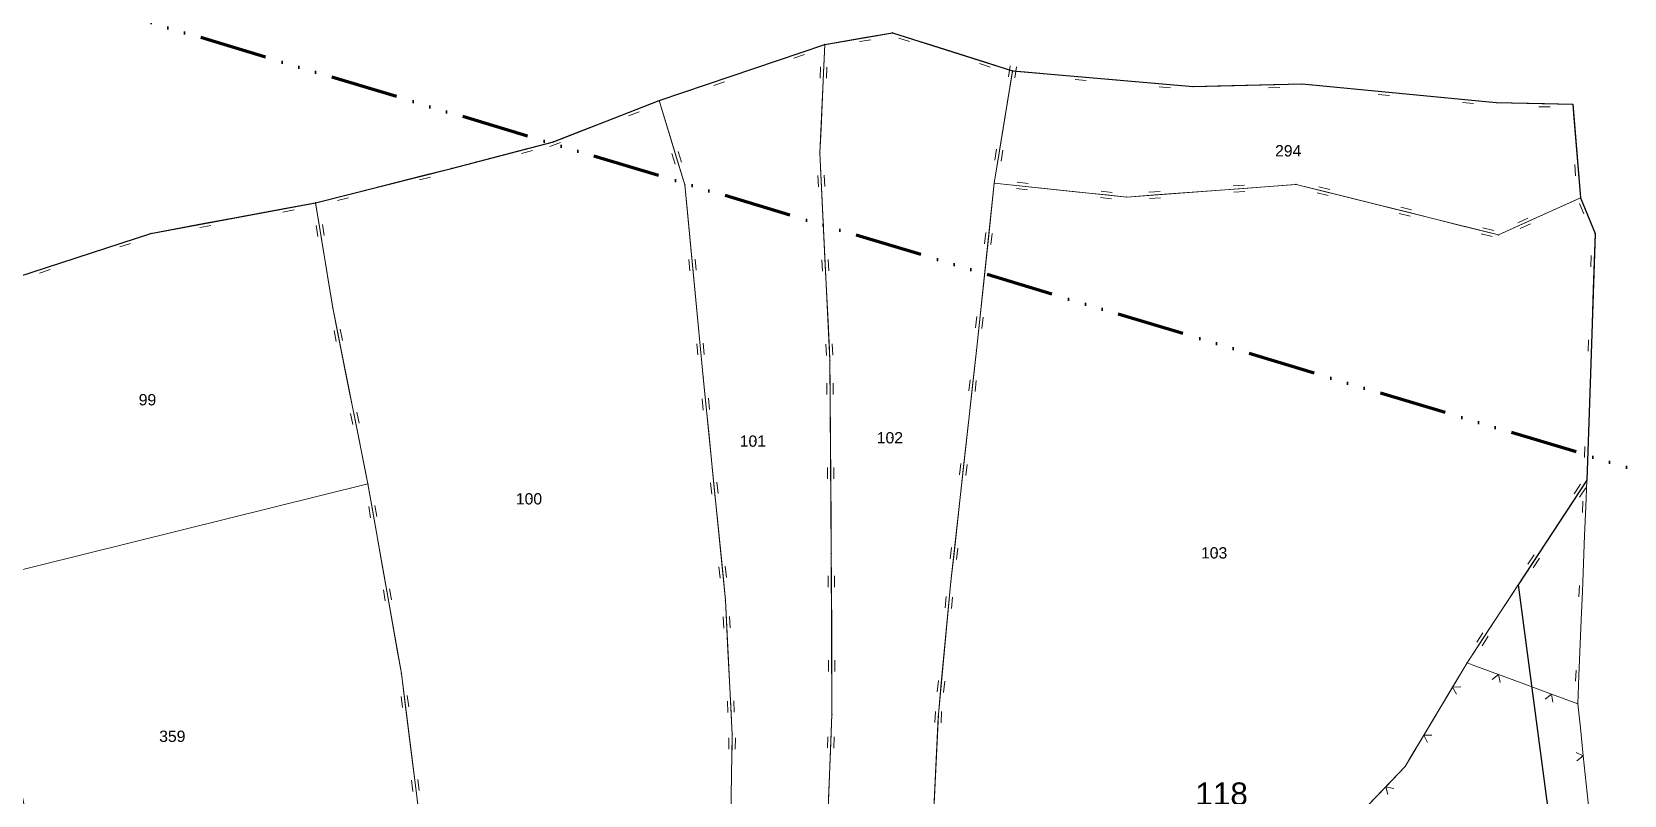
# Model space of a CAD drawing. Header units: millimetres. Extents: x 615240 to 617330, y 4151758 to 4153557.
# Drawn here: x 615602.5 to 615885.1, y 4152004.4 to 4152140 of the extents above; entities that cross this region are included whole.
import ezdxf
from ezdxf.xclip import XClip

# ---------------------------------------------------------------- set-up
doc = ezdxf.new("R2010")
doc.units = ezdxf.units.MM
doc.header["$XCLIPFRAME"] = 2
doc.linetypes.add('ACAD_ISO14W100', pattern=[24, 12, -3, 0, -3, 0, -3, 0, -3])
for name, color, linetype, lineweight in [('02_ADA_ALN_YENI', 7, 'Continuous', 30), ('02_ADA_NO_YENI', 18, 'Continuous', 0), ('03_PARSEL_ALN_ESKI', 18, 'Continuous', 0), ('03_PARSEL_ALN_YENI', 171, 'Continuous', 0), ('03_PARSEL_NO_ESKI', 5, 'Continuous', 0), ('03_PARSEL_SNR_YENI', 5, 'Continuous', 0), ('06_DETAY_SNR_KROKI', 4, 'Continuous', 0), ('07_SNRTIP_GECERLI', 30, 'Continuous', 0), ('07_SNRTIP_SABIT', 18, 'Continuous', 0), ('NOKTA_DETAY_YENI', 171, 'Continuous', 0), ('NOKTA_PARSEL_YENI', 30, 'Continuous', 0), ('TRAFO_BOLGE_TUM', 254, 'ACAD_ISO14W100', 70)]:
    doc.layers.add(name, color=color, linetype=linetype, lineweight=lineweight)
doc.styles.get("Standard").update_dxf_attribs({"font": 'Arial'})

# ---------------------------------------------------------------- blocks, each defined once
blk = doc.blocks.new('fggg')
at = {"layer": '02_ADA_ALN_YENI', "color": 252}
blk.add_polyline3d([(615599.77, 4152096.4, 0), (615623.6, 4152104.21, 0), (615652.83, 4152109.64, 0), (615676.94, 4152115.73, 0), (615695.03, 4152120.47, 0), (615713.78, 4152127.77, 0), (615713.78, 4152127.77, 0), (615743.21, 4152137.76, 0), (615755.21, 4152139.83, 0), (615776.55, 4152133.07, 0), (615808.58, 4152130.28, 0), (615827.93, 4152130.75, 0), (615862.4, 4152127.42, 0), (615875.98, 4152127.13, 0), (615877.36, 4152110.51, 0), (615879.94, 4152104.18, 0), (615879.14, 4152079.27, 0), (615878.48, 4152060.37, 0), (615866.29, 4152041.79, 0), (615879.63, 4151940.73, 0), (615914.79, 4151928.51, 0)], dxfattribs=at)
at = {"layer": '03_PARSEL_ALN_ESKI', "color": 252}
for p in [(615825.76, 4152118.87), (615623.18, 4152074.66), (615730.74, 4152067.32), (615755.06, 4152067.91), (615690.99, 4152057.07), (615812.61, 4152047.47), (615627.69, 4152014.9)]:
    blk.add_point(p, dxfattribs=at)
at = {"layer": '03_PARSEL_ALN_YENI', "color": 252}
for points in [[(615743.32, 4151989.52, 0), (615744.48, 4152018.8, 0), (615744.36, 4152047.4, 0), (615744.11, 4152081.61, 0), (615742.34, 4152118.49, 0), (615743.21, 4152137.76, 0), (615755.21, 4152139.83, 0), (615776.55, 4152133.07, 0), (615773.29, 4152113.14, 0), (615770.11, 4152083.39, 0), (615765.59, 4152042.38, 0), (615763.37, 4152018.75, 0), (615761.69, 4151983.35, 0), (615743.32, 4151989.52, 0)], [(615744.11, 4152081.61, 0), (615744.36, 4152047.4, 0), (615744.48, 4152018.8, 0), (615743.32, 4151989.52, 0), (615726.43, 4151993.63, 0), (615726.77, 4152015.17, 0), (615725.58, 4152039.05, 0), (615721.62, 4152078.69, 0), (615718.39, 4152112.85, 0), (615713.78, 4152127.77, 0), (615743.21, 4152137.76, 0), (615742.34, 4152118.49, 0), (615744.11, 4152081.61, 0)], [(615808.58, 4152130.28, 0), (615827.93, 4152130.75, 0), (615862.4, 4152127.42, 0), (615875.98, 4152127.13, 0), (615877.36, 4152110.51, 0), (615862.79, 4152103.93, 0), (615826.86, 4152112.9, 0), (615796.8, 4152110.64, 0), (615773.29, 4152113.14, 0), (615776.55, 4152133.07, 0), (615808.58, 4152130.28, 0)], [(615652.83, 4152109.64, 0), (615676.94, 4152115.73, 0), (615695.03, 4152120.47, 0), (615713.78, 4152127.77, 0), (615718.39, 4152112.85, 0), (615721.62, 4152078.69, 0), (615725.58, 4152039.05, 0), (615726.77, 4152015.17, 0), (615726.43, 4151993.63, 0), (615706.58, 4151997.22, 0), (615688.75, 4151996.06, 0), (615680.5, 4151994.83, 0), (615671.84, 4151995.68, 0), (615668.05, 4152026.02, 0), (615662.1, 4152059.72, 0), (615655.87, 4152090.98, 0), (615652.83, 4152109.64, 0)], [(615662.1, 4152059.72, 0), (615595.08, 4152043.08, 0), (615592.6, 4152063.75, 0), (615588, 4152088.43, 0), (615599.77, 4152096.4, 0), (615623.6, 4152104.21, 0), (615652.83, 4152109.64, 0), (615655.87, 4152090.98, 0), (615662.1, 4152059.72, 0)], [(615595.08, 4152043.08, 0), (615662.1, 4152059.72, 0), (615668.05, 4152026.02, 0), (615671.84, 4151995.68, 0), (615653.64, 4151994.93, 0), (615634.41, 4151994.1, 0), (615616.31, 4151993.16, 0), (615605.52, 4151990.6, 0), (615588.33, 4151985.91, 0), (615582.43, 4151981.57, 0), (615576.88, 4151968.88, 0), (615577.78, 4151956.64, 0), (615576.29, 4151951.68, 0), (615568.62, 4151964.8, 0), (615560.62, 4151976.16, 0), (615559.44, 4151981.27, 0), (615562.52, 4151985.87, 0), (615572.43, 4151987.96, 0), (615588.1, 4151991.92, 0), (615602.31, 4151996.34, 0), (615599.92, 4152008.51, 0), (615598.79, 4152013.88, 0), (615596.05, 4152034.94, 0), (615595.08, 4152043.08, 0)], [(615866.29, 4152041.79, 0), (615879.63, 4151940.73, 0), (615839.66, 4152002.65, 0), (615846.23, 4152009.54, 0), (615857.21, 4152027.95, 0), (615866.29, 4152041.79, 0)]]:
    blk.add_polyline3d(points, close=True, dxfattribs=at)
blk.add_polyline3d([(615761.69, 4151983.35, 0), (615763.37, 4152018.75, 0), (615765.59, 4152042.38, 0), (615765.59, 4152042.38, 0), (615770.11, 4152083.39, 0), (615773.29, 4152113.14, 0), (615796.8, 4152110.64, 0), (615826.86, 4152112.9, 0), (615862.79, 4152103.93, 0), (615877.36, 4152110.51, 0), (615879.94, 4152104.18, 0), (615879.14, 4152079.27, 0), (615878.48, 4152060.37, 0), (615866.29, 4152041.79, 0), (615857.21, 4152027.95, 0), (615846.23, 4152009.54, 0), (615839.66, 4152002.65, 0)], dxfattribs=at)
at = {"layer": '03_PARSEL_SNR_YENI', "color": 252}
for p, q in [((615750.28, 4152138.98, 0.95), (615743.21, 4152137.76, 0.95)), ((615755.21, 4152139.83, 0.95), (615750.28, 4152138.98, 0.95)), ((615757.49, 4152139.11, 0.95), (615755.21, 4152139.83, 0.95)), ((615758.27, 4152138.27, 0.95), (615756.36, 4152138.88, 0.95)), ((615762.25, 4152137.6, 0.95), (615757.49, 4152139.11, 0.95)), ((615738.47, 4152136.15, 0.95), (615729, 4152132.94, 0.95)), ((615739.6, 4152135.94, 0.95), (615737.71, 4152135.3, 0.95)), ((615743.21, 4152137.76, 0.95), (615738.47, 4152136.15, 0.95)), ((615743.21, 4152137.76, 0.95), (615742.98, 4152132.77, 0.95)), ((615751.36, 4152138.6, 0.95), (615749.39, 4152138.26, 0.95)), ((615771.79, 4152134.58, 0.95), (615762.25, 4152137.6, 0.95)), ((615742.47, 4152133.79, 0.95), (615742.38, 4152131.79, 0.95)), ((615743.59, 4152133.74, 0.95), (615743.5, 4152131.74, 0.95)), ((615772.57, 4152133.74, 0.95), (615770.66, 4152134.35, 0.95)), ((615776.55, 4152133.07, 0.95), (615771.79, 4152134.58, 0.95)), ((615775.81, 4152131.98, 0.95), (615776.13, 4152133.96, 0.95)), ((615776.52, 4152132.88, 0.95), (615776.55, 4152133.07, 0.95)), ((615778.7, 4152132.88, 0.95), (615776.55, 4152133.07, 0.95)), ((615776.92, 4152131.8, 0.95), (615777.24, 4152133.77, 0.95)), ((615724.27, 4152131.33, 0.95), (615714.8, 4152128.12, 0.95)), ((615725.4, 4152131.12, 0.95), (615723.5, 4152130.48, 0.95)), ((615729, 4152132.94, 0.95), (615724.27, 4152131.33, 0.95)), ((615742.98, 4152132.77, 0.95), (615742.54, 4152122.78, 0.95)), ((615775.71, 4152127.94, 0.95), (615776.52, 4152132.88, 0.95)), ((615788.66, 4152132.02, 0.95), (615778.7, 4152132.88, 0.95)), ((615789.61, 4152131.37, 0.95), (615787.62, 4152131.54, 0.95)), ((615793.64, 4152131.58, 0.95), (615788.66, 4152132.02, 0.95)), ((615803.6, 4152130.71, 0.95), (615793.64, 4152131.58, 0.95)), ((615804.55, 4152130.07, 0.95), (615802.56, 4152130.24, 0.95)), ((615808.58, 4152130.28, 0.95), (615803.6, 4152130.71, 0.95)), ((615812.94, 4152130.39, 0.95), (615808.58, 4152130.28, 0.95)), ((615822.93, 4152130.63, 0.95), (615812.94, 4152130.39, 0.95)), ((615827.93, 4152130.75, 0.95), (615822.93, 4152130.63, 0.95)), ((615832.54, 4152130.31, 0.95), (615827.93, 4152130.75, 0.95)), ((615842.49, 4152129.35, 0.95), (615832.54, 4152130.31, 0.95)), ((615713.78, 4152127.77, 0.95), (615709.12, 4152125.96, 0.95)), ((615714.8, 4152128.12, 0.95), (615713.78, 4152127.77, 0.95)), ((615713.96, 4152127.18, 0.95), (615713.78, 4152127.77, 0.95)), ((615774.1, 4152118.08, 0.95), (615775.71, 4152127.94, 0.95)), ((615823.95, 4152130.09, 0.95), (615821.95, 4152130.04, 0.95)), ((615843.43, 4152128.69, 0.95), (615841.44, 4152128.88, 0.95)), ((615847.47, 4152128.87, 0.95), (615842.49, 4152129.35, 0.95)), ((615857.42, 4152127.91, 0.95), (615847.47, 4152128.87, 0.95)), ((615858.36, 4152127.25, 0.95), (615856.37, 4152127.44, 0.95)), ((615862.4, 4152127.42, 0.95), (615857.42, 4152127.91, 0.95)), ((615870.98, 4152127.24, 0.95), (615862.4, 4152127.42, 0.95)), ((615709.12, 4152125.96, 0.95), (615699.8, 4152122.33, 0.95)), ((615710.26, 4152125.8, 0.95), (615708.39, 4152125.07, 0.95)), ((615716.91, 4152117.62, 0.95), (615713.96, 4152127.18, 0.95)), ((615871.97, 4152126.65, 0.95), (615869.97, 4152126.7, 0.95)), ((615875.98, 4152127.13, 0.95), (615870.98, 4152127.24, 0.95)), ((615876.12, 4152125.45, 0.95), (615875.98, 4152127.13, 0.95)), ((615876.95, 4152115.49, 0.95), (615876.12, 4152125.45, 0.95)), ((615699.8, 4152122.33, 0.95), (615695.14, 4152120.51, 0.95)), ((615742.54, 4152122.78, 0.95), (615742.34, 4152118.49, 0.95)), ((615690.2, 4152119.2, 0.95), (615680.52, 4152116.67, 0.95)), ((615691.31, 4152118.91, 0.95), (615689.37, 4152118.4, 0.95)), ((615695.03, 4152120.47, 0.95), (615690.2, 4152119.2, 0.95)), ((615696.28, 4152120.35, 0.95), (615694.42, 4152119.63, 0.95)), ((615695.14, 4152120.51, 0.95), (615695.03, 4152120.47, 0.95)), ((615773.38, 4152117.18, 0.95), (615773.7, 4152119.15, 0.95)), ((615774.49, 4152117, 0.95), (615774.81, 4152118.97, 0.95)), ((615680.52, 4152116.67, 0.95), (615676.94, 4152115.73, 0.95)), ((615716.67, 4152116.5, 0.95), (615716.08, 4152118.41, 0.95)), ((615718.39, 4152112.85, 0.95), (615716.91, 4152117.62, 0.95)), ((615717.75, 4152116.83, 0.95), (615717.16, 4152118.74, 0.95)), ((615742.34, 4152118.49, 0.95), (615742.58, 4152113.5, 0.95)), ((615773.29, 4152113.14, 0.95), (615774.1, 4152118.08, 0.95)), ((615876.47, 4152114.45, 0.95), (615876.31, 4152116.44, 0.95)), ((615672.09, 4152114.51, 0.95), (615662.4, 4152112.06, 0.95)), ((615673.2, 4152114.21, 0.95), (615671.26, 4152113.72, 0.95)), ((615676.94, 4152115.73, 0.95), (615672.09, 4152114.51, 0.95)), ((615741.97, 4152114.47, 0.95), (615742.07, 4152112.47, 0.95)), ((615742.58, 4152113.5, 0.95), (615743.06, 4152103.51, 0.95)), ((615743.1, 4152114.52, 0.95), (615743.19, 4152112.52, 0.95)), ((615777.33, 4152113.28, 0.95), (615779.32, 4152113.07, 0.95)), ((615877.36, 4152110.51, 0.95), (615876.95, 4152115.49, 0.95)), ((615657.55, 4152110.83, 0.95), (615652.83, 4152109.64, 0.95)), ((615658.66, 4152110.53, 0.95), (615656.72, 4152110.04, 0.95)), ((615662.4, 4152112.06, 0.95), (615657.55, 4152110.83, 0.95)), ((615718.8, 4152108.55, 0.95), (615718.39, 4152112.85, 0.95)), ((615772.24, 4152103.28, 0.95), (615773.29, 4152113.14, 0.95)), ((615773.29, 4152113.14, 0.95), (615778.26, 4152112.61, 0.95)), ((615777.21, 4152112.16, 0.95), (615779.2, 4152111.95, 0.95)), ((615778.26, 4152112.61, 0.95), (615788.21, 4152111.55, 0.95)), ((615788.21, 4152111.55, 0.95), (615793.18, 4152111.02, 0.95)), ((615792.12, 4152110.57, 0.95), (615794.11, 4152110.36, 0.95)), ((615792.24, 4152111.69, 0.95), (615794.23, 4152111.48, 0.95)), ((615793.18, 4152111.02, 0.95), (615796.8, 4152110.64, 0.95)), ((615796.8, 4152110.64, 0.95), (615801.78, 4152111.02, 0.95)), ((615800.74, 4152111.5, 0.95), (615802.74, 4152111.65, 0.95)), ((615800.83, 4152110.38, 0.95), (615802.82, 4152110.53, 0.95)), ((615801.78, 4152111.02, 0.95), (615811.75, 4152111.77, 0.95)), ((615811.75, 4152111.77, 0.95), (615816.74, 4152112.14, 0.95)), ((615815.7, 4152112.63, 0.95), (615817.69, 4152112.78, 0.95)), ((615815.78, 4152111.5, 0.95), (615817.78, 4152111.65, 0.95)), ((615816.74, 4152112.14, 0.95), (615826.71, 4152112.89, 0.95)), ((615826.71, 4152112.89, 0.95), (615826.86, 4152112.9, 0.95)), ((615826.86, 4152112.9, 0.95), (615831.71, 4152111.69, 0.95)), ((615830.61, 4152111.39, 0.95), (615832.55, 4152110.9, 0.95)), ((615830.88, 4152112.48, 0.95), (615832.82, 4152111.99, 0.95)), ((615831.71, 4152111.69, 0.95), (615841.42, 4152109.27, 0.95)), ((615876.46, 4152110.1, 0.95), (615877.36, 4152110.51, 0.95)), ((615878.05, 4152108.81, 0.95), (615877.36, 4152110.51, 0.95)), ((615647.91, 4152108.73, 0.95), (615638.08, 4152106.9, 0.95)), ((615649, 4152108.36, 0.95), (615647.03, 4152107.99, 0.95)), ((615652.83, 4152109.64, 0.95), (615647.91, 4152108.73, 0.95)), ((615652.83, 4152109.64, 0.95), (615653.63, 4152104.71, 0.95)), ((615719.74, 4152098.6, 0.95), (615718.8, 4152108.55, 0.95)), ((615841.42, 4152109.27, 0.95), (615846.27, 4152108.06, 0.95)), ((615845.16, 4152107.75, 0.95), (615847.1, 4152107.27, 0.95)), ((615845.43, 4152108.84, 0.95), (615847.37, 4152108.36, 0.95)), ((615846.27, 4152108.06, 0.95), (615855.97, 4152105.63, 0.95)), ((615867.34, 4152105.99, 0.95), (615876.46, 4152110.1, 0.95)), ((615877.91, 4152107.68, 0.95), (615877.15, 4152109.53, 0.95)), ((615879.94, 4152104.18, 0.95), (615878.05, 4152108.81, 0.95)), ((615633.17, 4152105.99, 0.95), (615623.6, 4152104.21, 0.95)), ((615634.25, 4152105.62, 0.95), (615632.28, 4152105.25, 0.95)), ((615638.08, 4152106.9, 0.95), (615633.17, 4152105.99, 0.95)), ((615652.92, 4152105.6, 0.95), (615653.24, 4152103.63, 0.95)), ((615654.03, 4152105.78, 0.95), (615654.35, 4152103.81, 0.95)), ((615855.97, 4152105.63, 0.95), (615860.82, 4152104.42, 0.95)), ((615859.99, 4152105.21, 0.95), (615861.93, 4152104.73, 0.95)), ((615862.79, 4152103.93, 0.95), (615867.34, 4152105.99, 0.95)), ((615866.2, 4152106.09, 0.95), (615868.02, 4152106.91, 0.95)), ((615866.66, 4152105.06, 0.95), (615868.49, 4152105.89, 0.95)), ((615618.85, 4152102.66, 0.95), (615609.35, 4152099.54, 0.95)), ((615619.97, 4152102.43, 0.95), (615618.07, 4152101.81, 0.95)), ((615623.6, 4152104.21, 0.95), (615618.85, 4152102.66, 0.95)), ((615653.63, 4152104.71, 0.95), (615655.24, 4152094.84, 0.95)), ((615743.06, 4152103.51, 0.95), (615743.3, 4152098.51, 0.95)), ((615771.57, 4152102.34, 0.95), (615771.78, 4152104.33, 0.95)), ((615771.71, 4152098.31, 0.95), (615772.24, 4152103.28, 0.95)), ((615772.69, 4152102.22, 0.95), (615772.9, 4152104.21, 0.95)), ((615859.71, 4152104.12, 0.95), (615861.65, 4152103.64, 0.95)), ((615860.82, 4152104.42, 0.95), (615862.79, 4152103.93, 0.95)), ((615879.78, 4152099.26, 0.95), (615879.94, 4152104.18, 0.95)), ((615609.35, 4152099.54, 0.95), (615604.59, 4152097.98, 0.95)), ((615719.27, 4152097.55, 0.95), (615719.08, 4152099.54, 0.95)), ((615720.39, 4152097.65, 0.95), (615720.2, 4152099.64, 0.95)), ((615742.69, 4152099.48, 0.95), (615742.79, 4152097.49, 0.95)), ((615743.81, 4152099.54, 0.95), (615743.91, 4152097.54, 0.95)), ((615879.18, 4152098.28, 0.95), (615879.25, 4152100.28, 0.95)), ((615879.62, 4152094.26, 0.95), (615879.78, 4152099.26, 0.95)), ((615604.59, 4152097.98, 0.95), (615599.77, 4152096.4, 0.95)), ((615605.72, 4152097.76, 0.95), (615603.82, 4152097.14, 0.95)), ((615720.21, 4152093.62, 0.95), (615719.74, 4152098.6, 0.95)), ((615743.3, 4152098.51, 0.95), (615743.78, 4152088.52, 0.95)), ((615770.64, 4152088.36, 0.95), (615771.71, 4152098.31, 0.95)), ((615655.24, 4152094.84, 0.95), (615655.87, 4152090.98, 0.95)), ((615721.15, 4152083.66, 0.95), (615720.21, 4152093.62, 0.95)), ((615879.3, 4152084.27, 0.95), (615879.62, 4152094.26, 0.95)), ((615655.87, 4152090.98, 0.95), (615656.85, 4152086.08, 0.95)), ((615743.78, 4152088.52, 0.95), (615744.02, 4152083.53, 0.95)), ((615769.98, 4152087.43, 0.95), (615770.19, 4152089.42, 0.95)), ((615770.11, 4152083.39, 0.95), (615770.64, 4152088.36, 0.95)), ((615771.1, 4152087.31, 0.95), (615771.31, 4152089.3, 0.95)), ((615656.1, 4152086.95, 0.95), (615656.5, 4152084.99, 0.95)), ((615656.85, 4152086.08, 0.95), (615658.81, 4152076.27, 0.95)), ((615657.21, 4152087.17, 0.95), (615657.6, 4152085.21, 0.95)), ((615878.7, 4152083.28, 0.95), (615878.77, 4152085.28, 0.95)), ((615720.68, 4152082.61, 0.95), (615720.5, 4152084.61, 0.95)), ((615721.62, 4152078.69, 0.95), (615721.15, 4152083.66, 0.95)), ((615721.8, 4152082.72, 0.95), (615721.62, 4152084.71, 0.95)), ((615743.41, 4152084.5, 0.95), (615743.5, 4152082.5, 0.95)), ((615744.02, 4152083.53, 0.95), (615744.11, 4152081.61, 0.95)), ((615744.53, 4152084.56, 0.95), (615744.63, 4152082.56, 0.95)), ((615769.43, 4152077.17, 0.95), (615770.11, 4152083.39, 0.95)), ((615879.14, 4152079.27, 0.95), (615879.3, 4152084.27, 0.95)), ((615744.11, 4152081.61, 0.95), (615744.15, 4152076.61, 0.95)), ((615722.1, 4152073.88, 0.95), (615721.62, 4152078.69, 0.95)), ((615743.58, 4152077.61, 0.95), (615743.59, 4152075.61, 0.95)), ((615744.15, 4152076.61, 0.95), (615744.22, 4152066.61, 0.95)), ((615744.7, 4152077.62, 0.95), (615744.72, 4152075.62, 0.95)), ((615768.76, 4152076.24, 0.95), (615768.98, 4152078.22, 0.95)), ((615768.88, 4152072.2, 0.95), (615769.43, 4152077.17, 0.95)), ((615769.87, 4152076.11, 0.95), (615770.09, 4152078.1, 0.95)), ((615879, 4152075.36, 0.95), (615879.14, 4152079.27, 0.95)), ((615658.81, 4152076.27, 0.95), (615659.78, 4152071.37, 0.95)), ((615721.64, 4152072.83, 0.95), (615721.44, 4152074.82, 0.95)), ((615722.6, 4152068.9, 0.95), (615722.1, 4152073.88, 0.95)), ((615722.76, 4152072.94, 0.95), (615722.56, 4152074.93, 0.95)), ((615878.65, 4152065.36, 0.95), (615879, 4152075.36, 0.95)), ((615659.04, 4152072.24, 0.95), (615659.43, 4152070.28, 0.95)), ((615659.78, 4152071.37, 0.95), (615661.74, 4152061.56, 0.95)), ((615660.14, 4152072.46, 0.95), (615660.53, 4152070.5, 0.95)), ((615767.78, 4152062.26, 0.95), (615768.88, 4152072.2, 0.95)), ((615723.59, 4152058.95, 0.95), (615722.6, 4152068.9, 0.95)), ((615744.22, 4152066.61, 0.95), (615744.26, 4152061.61, 0.95)), ((615878.05, 4152064.38, 0.95), (615878.12, 4152066.38, 0.95)), ((615878.48, 4152060.37, 0.95), (615878.65, 4152065.36, 0.95)), ((615743.69, 4152062.61, 0.95), (615743.7, 4152060.61, 0.95)), ((615744.81, 4152062.62, 0.95), (615744.83, 4152060.62, 0.95)), ((615767.11, 4152061.33, 0.95), (615767.33, 4152063.31, 0.95)), ((615768.23, 4152061.2, 0.95), (615768.45, 4152063.19, 0.95)), ((615661.74, 4152061.56, 0.95), (615662.1, 4152059.72, 0.95)), ((615662.1, 4152059.72, 0.95), (615662.97, 4152054.79, 0.95)), ((615723.13, 4152057.9, 0.95), (615722.93, 4152059.89, 0.95)), ((615724.25, 4152058.01, 0.95), (615724.05, 4152060, 0.95)), ((615744.26, 4152061.61, 0.95), (615744.33, 4152051.61, 0.95)), ((615767.23, 4152057.29, 0.95), (615767.78, 4152062.26, 0.95)), ((615876.24, 4152057.98, 0.95), (615877.34, 4152059.65, 0.95)), ((615877.26, 4152058.51, 0.95), (615878.48, 4152060.37, 0.95)), ((615724.09, 4152053.98, 0.95), (615723.59, 4152058.95, 0.95)), ((615766.14, 4152047.35, 0.95), (615767.23, 4152057.29, 0.95)), ((615874.52, 4152054.33, 0.95), (615877.26, 4152058.51, 0.95)), ((615877.18, 4152057.36, 0.95), (615878.28, 4152059.04, 0.95)), ((615662.25, 4152055.68, 0.95), (615662.59, 4152053.71, 0.95)), ((615662.97, 4152054.79, 0.95), (615664.71, 4152044.95, 0.95)), ((615663.35, 4152055.88, 0.95), (615663.7, 4152053.91, 0.95)), ((615725.08, 4152044.03, 0.95), (615724.09, 4152053.98, 0.95)), ((615869.03, 4152045.97, 0.95), (615874.52, 4152054.33, 0.95)), ((615744.33, 4152051.61, 0.95), (615744.36, 4152047.4, 0.95)), ((615765.47, 4152046.42, 0.95), (615765.69, 4152048.41, 0.95)), ((615766.58, 4152046.29, 0.95), (615766.8, 4152048.28, 0.95)), ((615744.36, 4152047.4, 0.95), (615744.38, 4152042.4, 0.95)), ((615765.59, 4152042.38, 0.95), (615766.14, 4152047.35, 0.95)), ((615866.29, 4152041.79, 0.95), (615869.03, 4152045.97, 0.95)), ((615868.01, 4152045.44, 0.95), (615869.11, 4152047.11, 0.95)), ((615868.95, 4152044.82, 0.95), (615870.05, 4152046.5, 0.95)), ((615664.71, 4152044.95, 0.95), (615665.58, 4152040.02, 0.95)), ((615724.62, 4152042.97, 0.95), (615724.42, 4152044.96, 0.95)), ((615725.58, 4152039.05, 0.95), (615725.08, 4152044.03, 0.95)), ((615725.74, 4152043.09, 0.95), (615725.54, 4152045.08, 0.95)), ((615743.82, 4152043.39, 0.95), (615743.83, 4152041.39, 0.95)), ((615744.94, 4152043.4, 0.95), (615744.95, 4152041.4, 0.95)), ((615664.85, 4152040.91, 0.95), (615665.2, 4152038.94, 0.95)), ((615665.58, 4152040.02, 0.95), (615667.32, 4152030.17, 0.95)), ((615665.96, 4152041.1, 0.95), (615666.31, 4152039.13, 0.95)), ((615744.38, 4152042.4, 0.95), (615744.43, 4152032.4, 0.95)), ((615765.24, 4152038.66, 0.95), (615765.59, 4152042.38, 0.95)), ((615859.95, 4152032.13, 0.95), (615865.43, 4152040.49, 0.95)), ((615865.43, 4152040.49, 0.95), (615866.29, 4152041.79, 0.95)), ((615725.77, 4152035.15, 0.95), (615725.58, 4152039.05, 0.95)), ((615764.58, 4152037.72, 0.95), (615764.77, 4152039.71, 0.95)), ((615764.77, 4152033.69, 0.95), (615765.24, 4152038.66, 0.95)), ((615765.7, 4152037.62, 0.95), (615765.89, 4152039.61, 0.95)), ((615725.26, 4152034.12, 0.95), (615725.16, 4152036.12, 0.95)), ((615726.02, 4152030.16, 0.95), (615725.77, 4152035.15, 0.95)), ((615726.38, 4152034.18, 0.95), (615726.28, 4152036.18, 0.95)), ((615744.43, 4152032.4, 0.95), (615744.45, 4152027.4, 0.95)), ((615763.83, 4152023.73, 0.95), (615764.77, 4152033.69, 0.95)), ((615857.21, 4152027.95, 0.95), (615859.95, 4152032.13, 0.95)), ((615858.93, 4152031.6, 0.95), (615860.03, 4152033.27, 0.95)), ((615859.87, 4152030.98, 0.95), (615860.97, 4152032.66, 0.95)), ((615667.32, 4152030.17, 0.95), (615668.05, 4152026.02, 0.95)), ((615726.52, 4152020.17, 0.95), (615726.02, 4152030.16, 0.95)), ((615668.05, 4152026.02, 0.95), (615668.67, 4152021.06, 0.95)), ((615743.88, 4152028.39, 0.95), (615743.89, 4152026.39, 0.95)), ((615744.45, 4152027.4, 0.95), (615744.48, 4152018.8, 0.95)), ((615745, 4152028.4, 0.95), (615745.01, 4152026.4, 0.95)), ((615857.21, 4152027.95, 0.95), (615854.64, 4152023.65, 0.95)), ((615763.18, 4152022.79, 0.95), (615763.37, 4152024.78, 0.95)), ((615763.37, 4152018.75, 0.95), (615763.83, 4152023.73, 0.95)), ((615764.3, 4152022.68, 0.95), (615764.49, 4152024.67, 0.95)), ((615854.64, 4152023.65, 0.95), (615852.08, 4152019.36, 0.95)), ((615854.64, 4152023.65, 0.95), (615856.08, 4152023.67, 0.95)), ((615855.31, 4152022.39, 0.95), (615854.64, 4152023.65, 0.95)), ((615667.99, 4152021.98, 0.95), (615668.23, 4152019.99, 0.95)), ((615668.67, 4152021.06, 0.95), (615669.91, 4152011.13, 0.95)), ((615669.1, 4152022.12, 0.95), (615669.35, 4152020.13, 0.95)), ((615726.01, 4152019.14, 0.95), (615725.91, 4152021.14, 0.95)), ((615726.77, 4152015.17, 0.95), (615726.52, 4152020.17, 0.95)), ((615727.14, 4152019.2, 0.95), (615727.04, 4152021.2, 0.95)), ((615744.48, 4152018.8, 0.95), (615744.28, 4152013.8, 0.95)), ((615762.74, 4152017.33, 0.95), (615762.83, 4152019.33, 0.95)), ((615763.11, 4152013.31, 0.95), (615763.34, 4152018.31, 0.95)), ((615763.34, 4152018.31, 0.95), (615763.37, 4152018.75, 0.95)), ((615763.86, 4152017.28, 0.95), (615763.95, 4152019.28, 0.95)), ((615852.08, 4152019.36, 0.95), (615849.52, 4152015.07, 0.95)), ((615726.17, 4152012.64, 0.95), (615726.2, 4152014.64, 0.95)), ((615726.75, 4152013.63, 0.95), (615726.77, 4152015.17, 0.95)), ((615727.3, 4152012.62, 0.95), (615727.33, 4152014.62, 0.95)), ((615743.76, 4152014.82, 0.95), (615743.68, 4152012.82, 0.95)), ((615744.89, 4152014.78, 0.95), (615744.81, 4152012.78, 0.95)), ((615849.52, 4152015.07, 0.95), (615846.96, 4152010.77, 0.95)), ((615849.52, 4152015.07, 0.95), (615850.95, 4152015.09, 0.95)), ((615850.18, 4152013.8, 0.95), (615849.52, 4152015.07, 0.95)), ((615726.67, 4152008.63, 0.95), (615726.75, 4152013.63, 0.95)), ((615744.28, 4152013.8, 0.95), (615743.89, 4152003.81, 0.95)), ((615762.63, 4152003.32, 0.95), (615763.11, 4152013.31, 0.95)), ((615669.91, 4152011.13, 0.95), (615670.53, 4152006.17, 0.95)), ((615846.23, 4152009.54, 0.95), (615842.78, 4152005.92, 0.95)), ((615846.96, 4152010.77, 0.95), (615846.23, 4152009.54, 0.95)), ((615669.85, 4152007.09, 0.95), (615670.09, 4152005.11, 0.95)), ((615670.53, 4152006.17, 0.95), (615671.77, 4151996.25, 0.95)), ((615670.96, 4152007.23, 0.95), (615671.21, 4152005.25, 0.95)), ((615726.51, 4151998.63, 0.95), (615726.67, 4152008.63, 0.95)), ((615842.78, 4152005.92, 0.95), (615839.66, 4152002.65, 0.95)), ((615843.14, 4152004.54, 0.95), (615842.78, 4152005.92, 0.95)), ((615842.78, 4152005.92, 0.95), (615844.18, 4152005.62, 0.95))]:
    blk.add_line(p, q, dxfattribs=at)
for p in [(615755.21, 4152139.83, 616.17), (615755.21, 4152139.83, 616.17), (615743.21, 4152137.76, 615.99), (615743.21, 4152137.76, 615.99), (615743.21, 4152137.76, 615.99), (615776.55, 4152133.07, 616.27), (615776.55, 4152133.07, 616.27), (615776.55, 4152133.07, 616.27), (615808.58, 4152130.28, 616.37), (615808.58, 4152130.28, 616.37), (615827.93, 4152130.75, 616.82), (615827.93, 4152130.75, 616.82), (615713.78, 4152127.77, 616.03), (615713.78, 4152127.77, 616.03), (615713.78, 4152127.77, 616.03), (615862.4, 4152127.42, 617.24), (615862.4, 4152127.42, 617.24), (615875.98, 4152127.13, 616.08), (615875.98, 4152127.13, 616.08), (615695.03, 4152120.47, 615.81), (615695.03, 4152120.47, 615.81), (615742.34, 4152118.49, 618.87), (615742.34, 4152118.49, 618.87), (615676.94, 4152115.73, 618.48), (615676.94, 4152115.73, 618.48), (615718.39, 4152112.85, 618.75), (615718.39, 4152112.85, 618.75), (615773.29, 4152113.14, 618.57), (615773.29, 4152113.14, 618.57), (615773.29, 4152113.14, 618.57), (615796.8, 4152110.64, 617.55), (615796.8, 4152110.64, 617.55), (615826.86, 4152112.9, 617.54), (615826.86, 4152112.9, 617.54), (615877.36, 4152110.51, 616.67), (615877.36, 4152110.51, 616.67), (615877.36, 4152110.51, 616.67), (615652.83, 4152109.64, 618.44), (615652.83, 4152109.64, 618.44), (615652.83, 4152109.64, 618.44), (615623.6, 4152104.21, 617.76), (615623.6, 4152104.21, 617.76), (615862.79, 4152103.93, 619.4), (615862.79, 4152103.93, 619.4), (615879.94, 4152104.18, 617.21), (615879.94, 4152104.18, 617.21), (615655.87, 4152090.98, 618.69), (615655.87, 4152090.98, 618.69), (615770.11, 4152083.39, 620.32), (615770.11, 4152083.39, 620.32), (615744.11, 4152081.61, 619.89), (615744.11, 4152081.61, 619.89), (615721.62, 4152078.69, 619.63), (615721.62, 4152078.69, 619.63), (615879.14, 4152079.27, 618.12), (615879.14, 4152079.27, 618.12), (615662.1, 4152059.72, 619.54), (615662.1, 4152059.72, 619.54), (615878.48, 4152060.37, 617.12), (615878.48, 4152060.37, 617.12), (615744.36, 4152047.4, 621.63), (615744.36, 4152047.4, 621.63), (615765.59, 4152042.38, 622.16), (615765.59, 4152042.38, 622.16), (615866.29, 4152041.79, 621.9), (615866.29, 4152041.79, 617.12), (615725.58, 4152039.05, 621.72), (615725.58, 4152039.05, 621.72), (615668.05, 4152026.02, 620.95), (615668.05, 4152026.02, 620.95), (615857.21, 4152027.95, 621.9), (615857.21, 4152027.95, 621.9), (615744.48, 4152018.8, 620.47), (615744.48, 4152018.8, 620.47), (615763.37, 4152018.75, 623.48), (615763.37, 4152018.75, 623.48), (615726.77, 4152015.17, 627.74), (615726.77, 4152015.17, 627.74), (615846.23, 4152009.54, 623.01), (615846.23, 4152009.54, 623.01)]:
    blk.add_point(p, dxfattribs=at)
at = {"layer": '06_DETAY_SNR_KROKI', "color": 252}
for p, q in [((615878.28, 4152055.62, 0.95), (615878.48, 4152060.37, 0.95)), ((615877.68, 4152054.64, 0.95), (615877.76, 4152056.64, 0.95)), ((615878.08, 4152050.62, 0.95), (615878.28, 4152055.62, 0.95)), ((615877.68, 4152040.63, 0.95), (615878.08, 4152050.62, 0.95)), ((615877.07, 4152039.65, 0.95), (615877.16, 4152041.65, 0.95)), ((615877.48, 4152035.63, 0.95), (615877.68, 4152040.63, 0.95)), ((615877.07, 4152025.64, 0.95), (615877.48, 4152035.63, 0.95)), ((615858.12, 4152027.61, 0.95), (615857.21, 4152027.95, 0.95)), ((615862.81, 4152025.87, 0.95), (615858.12, 4152027.61, 0.95)), ((615861.68, 4152024.99, 0.95), (615862.81, 4152025.87, 0.95)), ((615867.49, 4152024.13, 0.95), (615862.81, 4152025.87, 0.95)), ((615862.81, 4152025.87, 0.95), (615863.08, 4152024.46, 0.95)), ((615876.47, 4152024.67, 0.95), (615876.55, 4152026.66, 0.95)), ((615876.87, 4152020.65, 0.95), (615877.07, 4152025.64, 0.95)), ((615872.18, 4152022.39, 0.95), (615867.49, 4152024.13, 0.95)), ((615871.05, 4152021.51, 0.95), (615872.18, 4152022.39, 0.95)), ((615876.87, 4152020.65, 0.95), (615872.18, 4152022.39, 0.95)), ((615872.18, 4152022.39, 0.95), (615872.46, 4152020.98, 0.95)), ((615877.32, 4152016.38, 0.95), (615876.87, 4152020.65, 0.95)), ((615877.84, 4152011.4, 0.95), (615877.32, 4152016.38, 0.95)), ((615876.55, 4152012.02, 0.95), (615877.84, 4152011.4, 0.95)), ((615877.84, 4152011.4, 0.95), (615876.71, 4152010.53, 0.95)), ((615878.37, 4152006.43, 0.95), (615877.84, 4152011.4, 0.95)), ((615878.89, 4152001.46, 0.95), (615878.37, 4152006.43, 0.95))]:
    blk.add_line(p, q, dxfattribs=at)
for p in [(615878.48, 4152060.37, 617.12), (615857.21, 4152027.95, 621.9), (615876.87, 4152020.65, 617.1), (615876.87, 4152020.65, 617.1), (615876.87, 4152020.65, 617.1)]:
    blk.add_point(p, dxfattribs=at)
at = {"layer": '07_SNRTIP_GECERLI', "color": 252}
for points in [[(615595.08, 4152043.08, 0), (615662.1, 4152059.72, 619.54)], [(615866.29, 4152041.79, 0), (615879.63, 4151940.73, 619.28)]]:
    blk.add_polyline3d(points, dxfattribs=at)
at = {"layer": '07_SNRTIP_SABIT', "color": 252}
for points in [[(615776.55, 4152133.07, 616.27), (615755.21, 4152139.83, 616.17), (615743.21, 4152137.76, 615.99)], [(615713.78, 4152127.77, 616.03), (615743.21, 4152137.76, 615.99)], [(615743.21, 4152137.76, 615.99), (615742.34, 4152118.49, 618.87), (615744.11, 4152081.61, 619.89), (615744.36, 4152047.4, 621.63), (615744.48, 4152018.8, 620.47), (615743.32, 4151989.52, 630)], [(615773.29, 4152113.14, 618.57), (615776.55, 4152133.07, 616.27)], [(615776.55, 4152133.07, 616.27), (615808.58, 4152130.28, 616.37), (615827.93, 4152130.75, 616.82), (615862.4, 4152127.42, 617.24), (615875.98, 4152127.13, 616.08)], [(615652.83, 4152109.64, 618.44), (615676.94, 4152115.73, 618.48), (615695.03, 4152120.47, 615.81), (615713.78, 4152127.77, 616.03)], [(615726.43, 4151993.63, 630.08), (615726.77, 4152015.17, 627.74), (615725.58, 4152039.05, 621.72), (615721.62, 4152078.69, 619.63), (615718.39, 4152112.85, 618.75), (615713.78, 4152127.77, 616.03)], [(615875.98, 4152127.13, 616.08), (615877.36, 4152110.51, 616.67)], [(615761.69, 4151983.35, 630.31), (615763.37, 4152018.75, 623.48), (615765.59, 4152042.38, 622.16), (615770.11, 4152083.39, 620.32), (615773.29, 4152113.14, 618.57)], [(615877.36, 4152110.51, 616.67), (615862.79, 4152103.93, 619.4), (615826.86, 4152112.9, 617.54), (615796.8, 4152110.64, 617.55), (615773.29, 4152113.14, 618.57)], [(615866.29, 4152041.79, 0), (615878.48, 4152060.37, 617.12), (615879.14, 4152079.27, 618.12), (615879.94, 4152104.18, 617.21), (615877.36, 4152110.51, 616.67)], [(615588, 4152088.43, 617.84), (615599.77, 4152096.4, 617.64), (615623.6, 4152104.21, 617.76), (615652.83, 4152109.64, 618.44)], [(615652.83, 4152109.64, 618.44), (615655.87, 4152090.98, 618.69), (615662.1, 4152059.72, 619.54)], [(615662.1, 4152059.72, 619.54), (615668.05, 4152026.02, 620.95), (615671.84, 4151995.68, 630.88)], [(615839.66, 4152002.65, 623.27), (615846.23, 4152009.54, 623.01), (615857.21, 4152027.95, 621.9), (615866.29, 4152041.79, 621.9)]]:
    blk.add_polyline3d(points, dxfattribs=at)
at = {"layer": 'NOKTA_DETAY_YENI', "color": 252}
blk.add_point((615876.87, 4152020.65, 617.1), dxfattribs=at)
at = {"layer": 'NOKTA_PARSEL_YENI', "color": 252}
for p in [(615755.21, 4152139.83, 616.17), (615743.21, 4152137.76, 615.99), (615776.55, 4152133.07, 616.27), (615808.58, 4152130.28, 616.37), (615827.93, 4152130.75, 616.82), (615713.78, 4152127.77, 616.03), (615862.4, 4152127.42, 617.24), (615875.98, 4152127.13, 616.08), (615695.03, 4152120.47, 615.81), (615742.34, 4152118.49, 618.87), (615676.94, 4152115.73, 618.48), (615718.39, 4152112.85, 618.75), (615773.29, 4152113.14, 618.57), (615796.8, 4152110.64, 617.55), (615826.86, 4152112.9, 617.54), (615877.36, 4152110.51, 616.67), (615652.83, 4152109.64, 618.44), (615623.6, 4152104.21, 617.76), (615862.79, 4152103.93, 619.4), (615879.94, 4152104.18, 617.21), (615655.87, 4152090.98, 618.69), (615770.11, 4152083.39, 620.32), (615744.11, 4152081.61, 619.89), (615721.62, 4152078.69, 619.63), (615879.14, 4152079.27, 618.12), (615662.1, 4152059.72, 619.54), (615878.48, 4152060.37, 617.12), (615744.36, 4152047.4, 621.63), (615765.59, 4152042.38, 622.16), (615866.29, 4152041.79), (615725.58, 4152039.05, 621.72), (615668.05, 4152026.02, 620.95), (615857.21, 4152027.95, 621.9), (615744.48, 4152018.8, 620.47), (615763.37, 4152018.75, 623.48), (615726.77, 4152015.17, 627.74), (615846.23, 4152009.54, 623.01)]:
    blk.add_point(p, dxfattribs=at)
at = {"layer": '02_ADA_NO_YENI', "color": 252}
blk.add_text('118', height=4, dxfattribs=at).set_placement((615808.98, 4152002.7))
at = {"layer": '03_PARSEL_NO_ESKI', "color": 252}
for s, p in [('294', (615823.13, 4152117.87)), ('99', (615621.43, 4152073.66)), ('101', (615728.11, 4152066.32)), ('102', (615752.43, 4152066.91)), ('100', (615688.37, 4152056.07)), ('103', (615809.98, 4152046.47)), ('359', (615625.06, 4152013.9))]:
    blk.add_text(s, height=2, dxfattribs=at).set_placement(p)

msp = doc.modelspace()

# ---------------------------------------------------------------- linework, layer by layer
at = {"layer": 'TRAFO_BOLGE_TUM', "flags": 128}
msp.add_lwpolyline([(615609.21, 4152146.51), (615609.2, 4152146.5), (615364.24, 4152356.59), (615363.55, 4152357.29), (615362.95, 4152358.15), (615362.51, 4152359.1), (615362.24, 4152360.11), (615362.14, 4152361.15), (615362.24, 4152362.19), (615362.45, 4152362.98), (615362.43, 4152362.99), (615383.16, 4152427.39), (615383.24, 4152427.6), (615383.37, 4152427.88), (615383.35, 4152427.88), (615484.65, 4152667.65), (615484.98, 4152668.31), (615485.58, 4152669.17), (615486.15, 4152669.73), (615486.14, 4152669.74), (616077.97, 4153209.43), (616078.15, 4153209.6), (616079.01, 4153210.2), (616079.07, 4153210.22), (616079.06, 4153210.23), (616244.06, 4153303.22), (616244.96, 4153303.63), (616245.97, 4153303.9), (616247.01, 4153303.99), (616248.05, 4153303.9), (616248.33, 4153303.83), (616248.33, 4153303.84), (616279.31, 4153296.85), (616280.04, 4153296.64), (616280.99, 4153296.2), (616281.85, 4153295.6), (616282.59, 4153294.86), (616283.19, 4153294), (616283.6, 4153293.12), (616283.6, 4153293.12), (616602.79, 4152447.65), (616602.81, 4152447.58), (616603.08, 4152446.57), (616603.17, 4152445.53), (616603.08, 4152444.49), (616602.81, 4152443.48), (616602.37, 4152442.53), (616601.96, 4152441.95), (616601.98, 4152441.94), (616551.95, 4152374.9), (616551.74, 4152374.63), (616551.01, 4152373.9), (616551.01, 4152373.9), (616225.67, 4152099.76), (616225.66, 4152099.75), (616225.39, 4152099.56), (616225.4, 4152099.54), (616182.92, 4152067.76), (616182.33, 4152067.37), (616182.29, 4152067.35), (616182.29, 4152067.35), (616150.33, 4152049.2), (616150.27, 4152049.18), (616150.28, 4152049.17), (616075.07, 4152007.46), (616074.21, 4152007.06), (616073.2, 4152006.79), (616072.16, 4152006.7), (616071.12, 4152006.79), (616070.43, 4152006.98), (616070.43, 4152006.96), (615611.38, 4152145.31), (615611.06, 4152145.42), (615610.11, 4152145.86), (615609.25, 4152146.46), (615609.21, 4152146.51), (615609.21, 4152146.51)], dxfattribs=at)

# ---------------------------------------------------------------- block references
ref = msp.add_blockref('fggg', (0, 0))
XClip(ref).set_block_clipping_path([(615240.4021353753, 4153557.293983656), (616576.5432835864, 4153557.293983656), (616576.5432835864, 4152657.5), (617142.5, 4152657.5), (617142.5, 4151777.5), (615240.4021353753, 4151757.5), (615240.4021353753, 4152657.5)])

doc.saveas('drawing.dxf')
